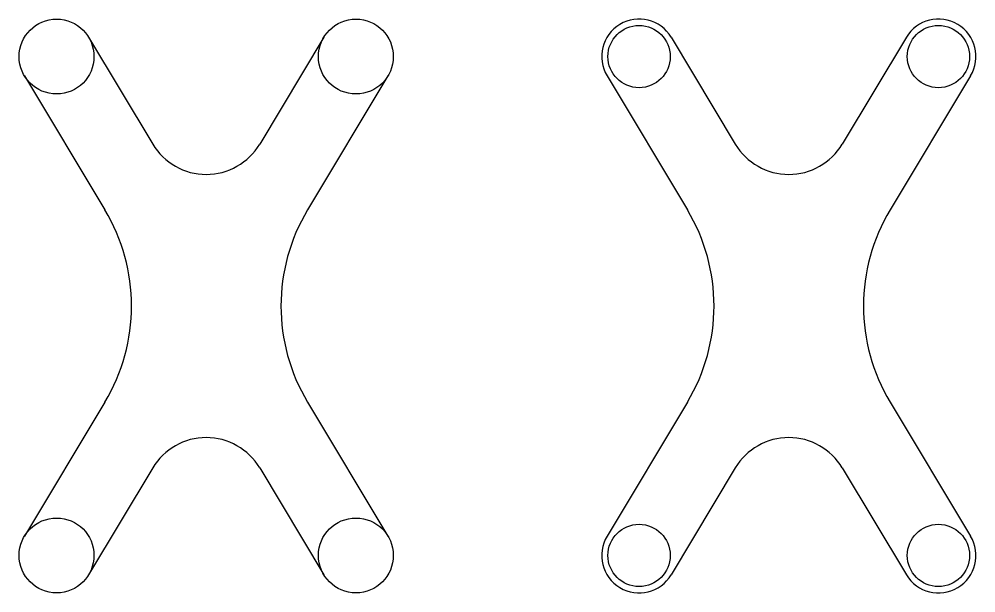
# Model space of a CAD drawing. Header units: millimetres. Extents: x 7085 to 25803, y -5245 to 9436.
# Drawn here: x 11051.8 to 11435.4, y 3551.3 to 3781.3 of the extents above; entities that cross this region are included whole.
import ezdxf

# ---------------------------------------------------------------- set-up
doc = ezdxf.new("R2010")
doc.units = ezdxf.units.MM

msp = doc.modelspace()

# ---------------------------------------------------------------- linework, layer by layer
for p, q in [((11079.69525, 3774.0419), (11105.39554, 3731.20809)), ((11173.97047, 3774.0419), (11148.27018, 3731.20809)), ((11313.23383, 3774.0419), (11338.93411, 3731.20809)), ((11407.50904, 3774.0419), (11381.80876, 3731.20809)), ((11053.97047, 3758.60703), (11086.1877, 3704.91165)), ((11199.69525, 3758.60703), (11167.47803, 3704.91165)), ((11287.50904, 3758.60703), (11319.72627, 3704.91165)), ((11433.23383, 3758.60703), (11401.0166, 3704.91165)), ((11086.1877, 3627.73728), (11053.97047, 3574.0419)), ((11167.47803, 3627.73728), (11199.69525, 3574.0419)), ((11319.72627, 3627.73728), (11287.50904, 3574.0419)), ((11401.0166, 3627.73728), (11433.23383, 3574.0419)), ((11105.39554, 3601.44083), (11079.69525, 3558.60703)), ((11148.27018, 3601.44083), (11173.97047, 3558.60703)), ((11338.93411, 3601.44083), (11313.23383, 3558.60703)), ((11381.80876, 3601.44083), (11407.50904, 3558.60703))]:
    msp.add_line(p, q)
for centre, radius in [((11066.83286, 3766.32446), 15), ((11186.83286, 3766.32446), 15), ((11300.37143, 3766.32446), 12.5), ((11420.37143, 3766.32446), 12.5), ((11066.83286, 3566.32446), 15), ((11186.83286, 3566.32446), 15), ((11300.37143, 3566.32446), 12.5), ((11420.37143, 3566.32446), 12.5)]:
    msp.add_circle(centre, radius)
for centre, radius, start, end in [((11300.37143, 3766.32446), 15, 30.9637565, 210.9637565), ((11420.37143, 3766.32446), 15, 329.0362435, 149.0362435), ((11126.83286, 3744.07049), 25, 210.9637565, 329.0362435), ((11360.37143, 3744.07049), 25, 210.9637565, 329.0362435), ((11021.87573, 3666.32446), 75, 329.0362435, 30.9637565), ((11231.78999, 3666.32446), 75, 149.0362435, 210.9637565), ((11255.4143, 3666.32446), 75, 329.0362435, 30.9637565), ((11465.32857, 3666.32446), 75, 149.0362435, 210.9637565), ((11126.83286, 3588.57844), 25, 30.9637565, 149.0362435), ((11360.37143, 3588.57844), 25, 30.9637565, 149.0362435), ((11300.37143, 3566.32446), 15, 149.0362435, 329.0362435), ((11420.37143, 3566.32446), 15, 210.9637565, 30.9637565)]:
    msp.add_arc(centre, radius, start, end)

doc.saveas('drawing.dxf')
